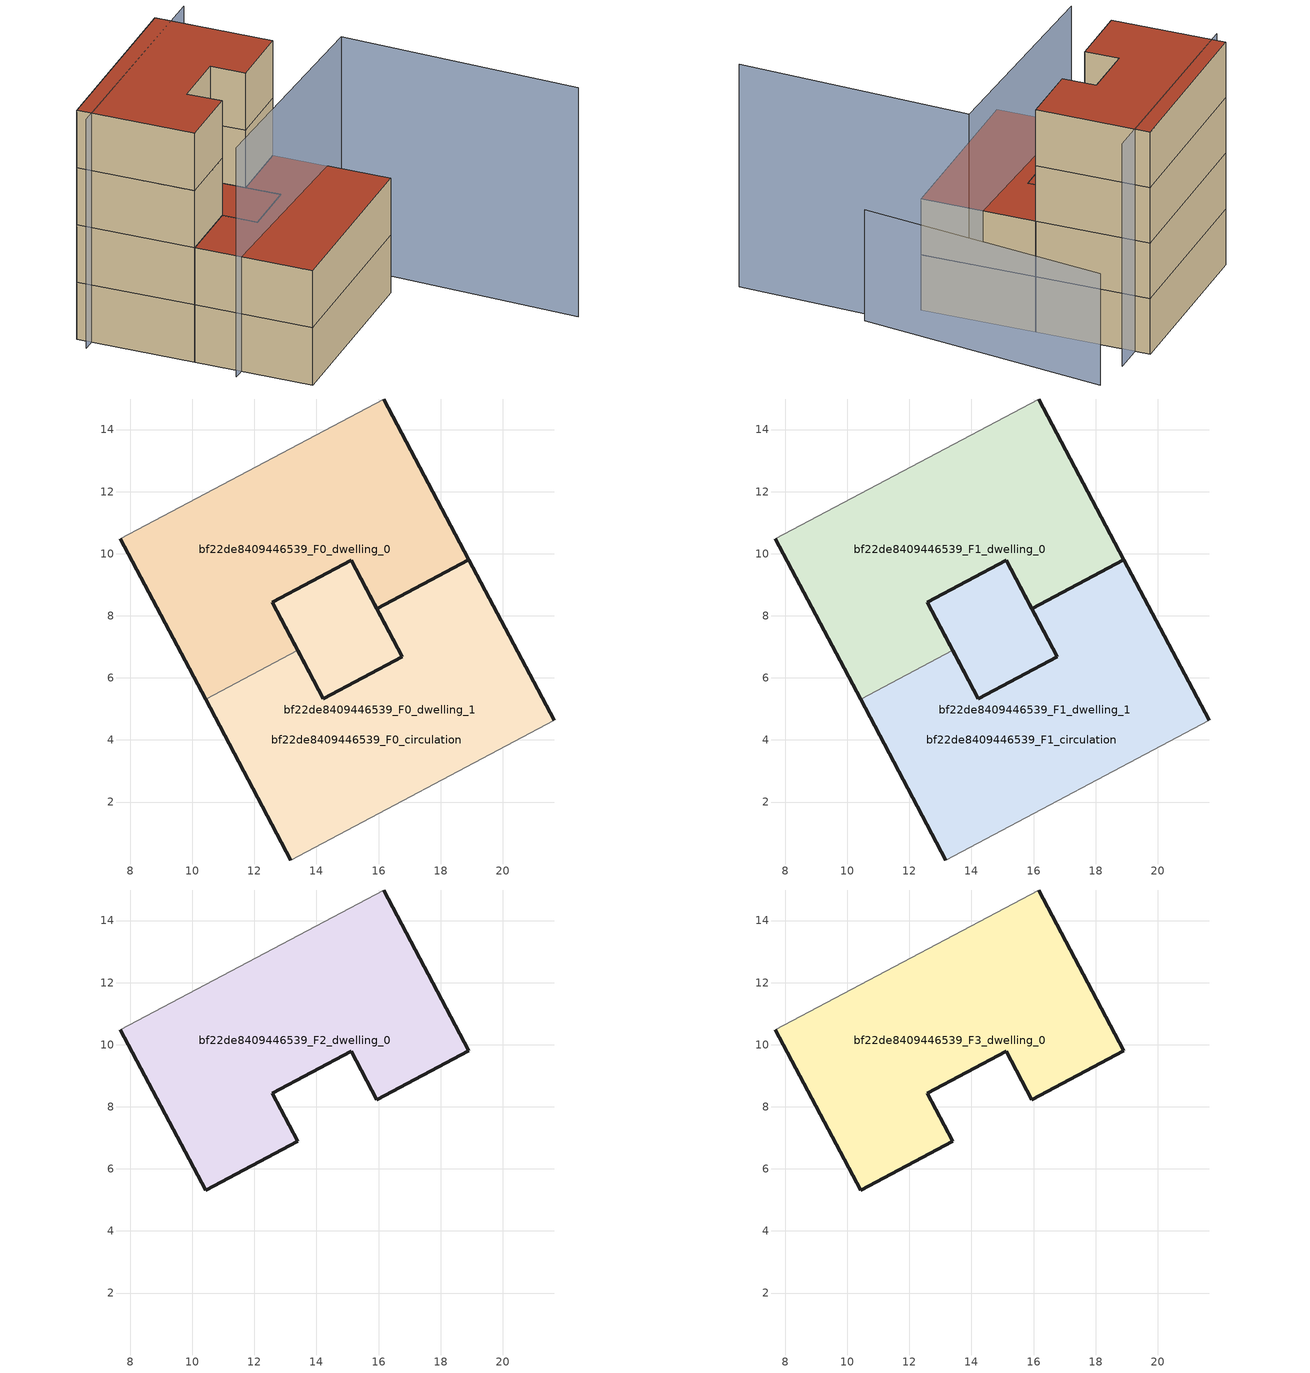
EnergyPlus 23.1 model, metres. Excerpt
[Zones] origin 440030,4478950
bf22de8409446539_F0_dwelling_0
 floor ground (EU_floor_Construction): 16.16,14.98 18.91,9.81 15.94,8.23 15.12,9.79 12.57,8.44 13.4,6.88 10.43,5.31 7.68,10.48 z0
 wall outside (EU_wall_Construction): 7.68,10.48 10.43,5.31 / 13.4,6.88 12.57,8.44 15.12,9.79 15.94,8.23 18.91,9.81 16.16,14.98 z0:3
 wall adiabatic (EU_wall_Construction): 16.16,14.98 7.68,10.48 z0:3
 wall to bf22de8409446539_F0_dwelling_1 (EU_wall_Construction): 10.43,5.31 13.4,6.88 z0:3
bf22de8409446539_F0_dwelling_1
 floor ground (EU_floor_Construction): 15.12,9.79 15.94,8.23 16.77,6.68 14.22,5.33 12.57,8.44 z0; 18.91,9.81 21.66,4.64 13.18,0.13 10.43,5.31 13.4,6.88 14.22,5.33 16.77,6.68 15.94,8.23 z0
 wall outside (EU_wall_Construction): 21.66,4.64 18.91,9.81 15.94,8.23 16.77,6.68 14.22,5.33 13.4,6.88 / 10.43,5.31 13.18,0.13 z0:3
 wall adiabatic (EU_wall_Construction): 13.18,0.13 21.66,4.64 z0:3
bf22de8409446539_F0_circulation
 floor ground (EU_floor_Construction): 15.12,9.79 15.94,8.23 16.77,6.68 14.22,5.33 12.57,8.44 z0; 18.91,9.81 21.66,4.64 13.18,0.13 10.43,5.31 13.4,6.88 14.22,5.33 16.77,6.68 15.94,8.23 z0
 wall outside (EU_wall_Construction): 14.22,5.33 16.77,6.68 15.12,9.79 12.57,8.44 14.22,5.33 z0:3
bf22de8409446539_F1_dwelling_0
 floor to bf22de8409446539_F0_dwelling_0 (EU_floor_Construction): 16.16,14.98 18.91,9.81 15.94,8.23 15.12,9.79 12.57,8.44 13.4,6.88 10.43,5.31 7.68,10.48 z3
 wall outside (EU_wall_Construction): 7.68,10.48 10.43,5.31 / 13.4,6.88 12.57,8.44 15.12,9.79 15.94,8.23 18.91,9.81 16.16,14.98 z3:6
 wall adiabatic (EU_wall_Construction): 16.16,14.98 7.68,10.48 z3:6
 wall to bf22de8409446539_F1_dwelling_1 (EU_wall_Construction): 10.43,5.31 13.4,6.88 z3:6
bf22de8409446539_F1_dwelling_1
 floor to bf22de8409446539_F0_dwelling_1 (EU_floor_Construction): 18.91,9.81 21.66,4.64 13.18,0.13 10.43,5.31 13.4,6.88 14.22,5.33 15.92,6.23 16.77,6.68 15.94,8.23 z3; 15.12,9.79 15.94,8.23 16.77,6.68 14.22,5.33 12.57,8.44 z3
 wall outside (EU_wall_Construction): 21.66,4.64 18.91,9.81 15.94,8.23 16.77,6.68 14.22,5.33 13.4,6.88 / 10.43,5.31 13.18,0.13 z3:6
 wall adiabatic (EU_wall_Construction): 13.18,0.13 21.66,4.64 z3:6
 roof outside (EU_roof_Construction): 21.66,4.64 18.91,9.81 15.94,8.23 16.77,6.68 14.22,5.33 13.4,6.88 10.43,5.31 13.18,0.13 z6; 16.77,6.68 15.94,8.23 15.12,9.79 12.57,8.44 14.22,5.33 z6
bf22de8409446539_F1_circulation
 floor to bf22de8409446539_F0_circulation (EU_floor_Construction): 18.91,9.81 21.66,4.64 13.18,0.13 10.43,5.31 13.4,6.88 14.22,5.33 16.77,6.68 15.94,8.23 z3; 15.12,9.79 15.94,8.23 16.77,6.68 14.22,5.33 13.4,6.88 12.57,8.44 z3
 wall outside (EU_wall_Construction): 14.22,5.33 16.77,6.68 15.12,9.79 12.57,8.44 14.22,5.33 z3:6
 roof outside (EU_roof_Construction): 21.66,4.64 18.91,9.81 15.94,8.23 16.77,6.68 14.22,5.33 13.4,6.88 10.43,5.31 13.18,0.13 z6; 16.77,6.68 15.94,8.23 15.12,9.79 12.57,8.44 14.22,5.33 z6
bf22de8409446539_F2_dwelling_0
 floor to bf22de8409446539_F1_dwelling_0 (EU_floor_Construction): 16.16,14.98 18.91,9.81 15.94,8.23 15.12,9.79 12.57,8.44 13.4,6.88 10.43,5.31 7.68,10.48 z6
 wall outside (EU_wall_Construction): 7.68,10.48 10.43,5.31 13.4,6.88 12.57,8.44 15.12,9.79 15.94,8.23 18.91,9.81 16.16,14.98 z6:9
 wall adiabatic (EU_wall_Construction): 16.16,14.98 7.68,10.48 z6:9
bf22de8409446539_F3_dwelling_0
 floor to bf22de8409446539_F2_dwelling_0 (EU_floor_Construction): 16.16,14.98 18.91,9.81 15.94,8.23 15.12,9.79 12.57,8.44 13.4,6.88 10.43,5.31 7.68,10.48 z9
 wall outside (EU_wall_Construction): 7.68,10.48 10.43,5.31 13.4,6.88 12.57,8.44 15.12,9.79 15.94,8.23 18.91,9.81 16.16,14.98 z9:12
 wall adiabatic (EU_wall_Construction): 16.16,14.98 7.68,10.48 z9:12
 roof outside (EU_roof_Construction): 15.94,8.23 18.91,9.81 16.16,14.98 7.68,10.48 10.43,5.31 13.4,6.88 12.57,8.44 15.12,9.79 z12
shading: 10.99,3.01 21.58,8.11 / 21.58,8.11 26.77,-2.69 / 17.91,15.02 7.46,9.54 z0:12; 24.39,3.74 19.91,15.79 z0:6
[Building]
EU S2 Campaign: North Axis=0; Terrain=City; Solar Distribution=FullExterior
[Site:Location]
Madrid: Latitude=40.5; Longitude=-3.5; Time Zone=1; Elevation=609
[SizingPeriod:WeatherFileDays]
AnnualSizingPeriod: Begin Month=1; Begin Day of Month=1; End Month=12; End Day of Month=31; Day of Week for Start Day=Monday; Use Weather File Daylight Saving Period=No; Use Weather File Rain and Snow Indicators=No
[MATERIAL]
EU_InternalMass_Material: Roughness=MediumRough; Thickness=0.1; Conductivity=1; Density=1800; Specific Heat=900; Thermal Absorptance=0.9; Solar Absorptance=0.7; Visible Absorptance=0.7
[MATERIAL:NOMASS] Roughness=MediumRough; Thermal Absorptance=0.9; Solar Absorptance=0.7; Visible Absorptance=0.7
Name | Thermal Resistance
EU_wall_NoMass | 1.60022
EU_roof_NoMass | 1.57597
EU_floor_NoMass | 0.470652
[CONSTRUCTION]
EU_wall_Construction: EU_wall_NoMass
EU_roof_Construction: EU_roof_NoMass
EU_floor_Construction: EU_floor_NoMass
EU_InternalMass_Construction: EU_InternalMass_Material
[ZONE] Type=1; Multiplier=1; Ceiling Height=autocalculate; Floor Area=autocalculate; Part of Total Floor Area=Yes
Name | Volume
bf22de8409446539_F0_dwelling_0; bf22de8409446539_F1_dwelling_0; bf22de8409446539_F2_dwelling_0; bf22de8409446539_F3_dwelling_0 | 153.484
bf22de8409446539_F0_dwelling_1; bf22de8409446539_F1_dwelling_1; bf22de8409446539_F0_circulation; bf22de8409446539_F1_circulation | 183.844
[INTERNALMASS] Construction=EU_InternalMass_Construction
Name | Zone or ZoneList | Surface Area
bf22de8409446539_F0_dwelling_0_EU_InternalMass | bf22de8409446539_F0_dwelling_0 | 51.1615
bf22de8409446539_F0_dwelling_1_EU_InternalMass | bf22de8409446539_F0_dwelling_1 | 51.1615
bf22de8409446539_F1_dwelling_0_EU_InternalMass | bf22de8409446539_F1_dwelling_0 | 51.1615
bf22de8409446539_F1_dwelling_1_EU_InternalMass | bf22de8409446539_F1_dwelling_1 | 51.1615
bf22de8409446539_F2_dwelling_0_EU_InternalMass | bf22de8409446539_F2_dwelling_0 | 112.428
bf22de8409446539_F3_dwelling_0_EU_InternalMass | bf22de8409446539_F3_dwelling_0 | 112.428
[OTHEREQUIPMENT] Fuel Type=Electricity; Design Level Calculation Method=Watts/Area; Power per Zone Floor Area=1; Fraction Latent=0; Fraction Radiant=0; Fraction Lost=0; Carbon Dioxide Generation Rate=0; EndUse Subcategory=EU_Step8_InternalGains
Name | Zone or ZoneList or Space or SpaceList | Schedule
EU_Step8_InternalGain_bf22de8409446539_F0_dwelling_0_f000 | bf22de8409446539_F0_dwelling_0 | EU_Step8_GainSchedule_bf22de8409446539_F0_dwelling_0_f000
EU_Step8_InternalGain_bf22de8409446539_F0_dwelling_1_f000 | bf22de8409446539_F0_dwelling_1 | EU_Step8_GainSchedule_bf22de8409446539_F0_dwelling_1_f000
EU_Step8_InternalGain_bf22de8409446539_F1_dwelling_0_f000 | bf22de8409446539_F1_dwelling_0 | EU_Step8_GainSchedule_bf22de8409446539_F1_dwelling_0_f000
EU_Step8_InternalGain_bf22de8409446539_F1_dwelling_1_f000 | bf22de8409446539_F1_dwelling_1 | EU_Step8_GainSchedule_bf22de8409446539_F1_dwelling_1_f000
EU_Step8_InternalGain_bf22de8409446539_F2_dwelling_0_f000 | bf22de8409446539_F2_dwelling_0 | EU_Step8_GainSchedule_bf22de8409446539_F2_dwelling_0_f000
EU_Step8_InternalGain_bf22de8409446539_F3_dwelling_0_f000 | bf22de8409446539_F3_dwelling_0 | EU_Step8_GainSchedule_bf22de8409446539_F3_dwelling_0_f000
[ZONEINFILTRATION:DESIGNFLOWRATE] Schedule=EU_AlwaysOn; Design Flow Rate Calculation Method=Flow/Area; Flow Rate per Floor Area=0.0005; Constant Term Coefficient=1; Temperature Term Coefficient=0; Velocity Term Coefficient=0; Velocity Squared Term Coefficient=0
Name | Zone or ZoneList or Space or SpaceList
EU_Circulation_Infiltration_bf22de8409446539_F0_circulation | bf22de8409446539_F0_circulation
EU_Circulation_Infiltration_bf22de8409446539_F1_circulation | bf22de8409446539_F1_circulation
[ZONEVENTILATION:DESIGNFLOWRATE] Schedule=EU_AlwaysOn; Design Flow Rate Calculation Method=AirChanges/Hour; Air Changes per Hour=0.480704; Ventilation Type=Natural; Fan Pressure Rise=0; Fan Total Efficiency=1; Constant Term Coefficient=1; Temperature Term Coefficient=0; Velocity Term Coefficient=0; Velocity Squared Term Coefficient=0; Minimum Indoor Temperature=-100; Maximum Indoor Temperature=100; Delta Temperature=-100; Minimum Outdoor Temperature=-100; Maximum Outdoor Temperature=100; Maximum Wind Speed=40
Name | Zone or ZoneList or Space or SpaceList
EU_ConstantAir_bf22de8409446539_F0_dwelling_0 | bf22de8409446539_F0_dwelling_0
EU_ConstantAir_bf22de8409446539_F0_dwelling_1 | bf22de8409446539_F0_dwelling_1
EU_ConstantAir_bf22de8409446539_F1_dwelling_0 | bf22de8409446539_F1_dwelling_0
EU_ConstantAir_bf22de8409446539_F1_dwelling_1 | bf22de8409446539_F1_dwelling_1
EU_ConstantAir_bf22de8409446539_F2_dwelling_0 | bf22de8409446539_F2_dwelling_0
EU_ConstantAir_bf22de8409446539_F3_dwelling_0 | bf22de8409446539_F3_dwelling_0
[HVACTEMPLATE:THERMOSTAT] Constant Heating Setpoint=20; Constant Cooling Setpoint=50
EU_HeatOnly_bf22de8409446539_F0_dwelling_0; EU_HeatOnly_bf22de8409446539_F0_dwelling_1; EU_HeatOnly_bf22de8409446539_F1_dwelling_0; EU_HeatOnly_bf22de8409446539_F1_dwelling_1; EU_HeatOnly_bf22de8409446539_F2_dwelling_0; EU_HeatOnly_bf22de8409446539_F3_dwelling_0
[HVACTEMPLATE:ZONE:IDEALLOADSAIRSYSTEM] System Availability Schedule=EU_AlwaysOn; Maximum Heating Supply Air Temperature=50; Minimum Cooling Supply Air Temperature=13; Maximum Heating Supply Air Humidity Ratio=0.0156; Minimum Cooling Supply Air Humidity Ratio=0.0077; Heating Limit=NoLimit; Cooling Limit=NoLimit; Heating Availability Schedule=EU_AlwaysOn; Cooling Availability Schedule=EU_CoolingOff; Dehumidification Control Type=ConstantSensibleHeatRatio; Cooling Sensible Heat Ratio=0.7; Dehumidification Setpoint=60; Humidification Control Type=None; Humidification Setpoint=30; Outdoor Air Method=None; Outdoor Air Flow Rate per Person=0.00944; Outdoor Air Flow Rate per Zone Floor Area=0; Outdoor Air Flow Rate per Zone=0; Demand Controlled Ventilation Type=None; Outdoor Air Economizer Type=NoEconomizer; Heat Recovery Type=None; Sensible Heat Recovery Effectiveness=0.7; Latent Heat Recovery Effectiveness=0.65
Name | Template Thermostat
bf22de8409446539_F0_dwelling_0 | EU_HeatOnly_bf22de8409446539_F0_dwelling_0
bf22de8409446539_F0_dwelling_1 | EU_HeatOnly_bf22de8409446539_F0_dwelling_1
bf22de8409446539_F1_dwelling_0 | EU_HeatOnly_bf22de8409446539_F1_dwelling_0
bf22de8409446539_F1_dwelling_1 | EU_HeatOnly_bf22de8409446539_F1_dwelling_1
bf22de8409446539_F2_dwelling_0 | EU_HeatOnly_bf22de8409446539_F2_dwelling_0
bf22de8409446539_F3_dwelling_0 | EU_HeatOnly_bf22de8409446539_F3_dwelling_0
[SIZING:ZONE] Zone Cooling Design Supply Air Temperature Input Method=SupplyAirTemperature; Zone Cooling Design Supply Air Temperature=13; Zone Heating Design Supply Air Temperature Input Method=SupplyAirTemperature; Zone Heating Design Supply Air Temperature=50; Zone Cooling Design Supply Air Humidity Ratio=0.008; Zone Heating Design Supply Air Humidity Ratio=0.008; Cooling Design Air Flow Method=DesignDay; Cooling Design Air Flow Rate=0; Cooling Minimum Air Flow per Zone Floor Area=0.000762; Cooling Minimum Air Flow=0; Cooling Minimum Air Flow Fraction=0.2; Heating Design Air Flow Method=DesignDay; Heating Design Air Flow Rate=0; Heating Maximum Air Flow per Zone Floor Area=0.002032; Heating Maximum Air Flow=0.141576; Heating Maximum Air Flow Fraction=0.3; Account for Dedicated Outdoor Air System=No; Dedicated Outdoor Air System Control Strategy=NeutralSupplyAir; Dedicated Outdoor Air Low Setpoint Temperature for Design=autosize; Dedicated Outdoor Air High Setpoint Temperature for Design=autosize; Zone Load Sizing Method=Sensible Load Only No Latent Load; Zone Latent Cooling Design Supply Air Humidity Ratio Input Method=HumidityRatioDifference; Zone Cooling Design Supply Air Humidity Ratio Difference=0.005; Zone Latent Heating Design Supply Air Humidity Ratio Input Method=HumidityRatioDifference; Zone Humidification Design Supply Air Humidity Ratio Difference=0.005
bf22de8409446539_F0_dwelling_0; bf22de8409446539_F0_dwelling_1; bf22de8409446539_F1_dwelling_0; bf22de8409446539_F1_dwelling_1; bf22de8409446539_F2_dwelling_0; bf22de8409446539_F3_dwelling_0
[SCHEDULE:CONSTANT]
Name | Hourly Value
EU_AlwaysOn | 1
EU_CoolingOff | 0
[SCHEDULE:FILE] Column Number=1; Rows to Skip at Top=0; Number of Hours of Data=8760; Column Separator=Comma; Interpolate to Timestep=No; Minutes per Item=60; Adjust Schedule for Daylight Savings=Yes
Name | File
EU_Step8_GainSchedule_bf22de8409446539_F0_dwelling_0_f000 | ../../schedules/bf22de8409446539/bf22de8409446539_F0_dwelling_0_f000_gain.csv
EU_Step8_GainSchedule_bf22de8409446539_F0_dwelling_1_f000 | ../../schedules/bf22de8409446539/bf22de8409446539_F0_dwelling_1_f000_gain.csv
EU_Step8_GainSchedule_bf22de8409446539_F1_dwelling_0_f000 | ../../schedules/bf22de8409446539/bf22de8409446539_F1_dwelling_0_f000_gain.csv
EU_Step8_GainSchedule_bf22de8409446539_F1_dwelling_1_f000 | ../../schedules/bf22de8409446539/bf22de8409446539_F1_dwelling_1_f000_gain.csv
EU_Step8_GainSchedule_bf22de8409446539_F2_dwelling_0_f000 | ../../schedules/bf22de8409446539/bf22de8409446539_F2_dwelling_0_f000_gain.csv
EU_Step8_GainSchedule_bf22de8409446539_F3_dwelling_0_f000 | ../../schedules/bf22de8409446539/bf22de8409446539_F3_dwelling_0_f000_gain.csv
